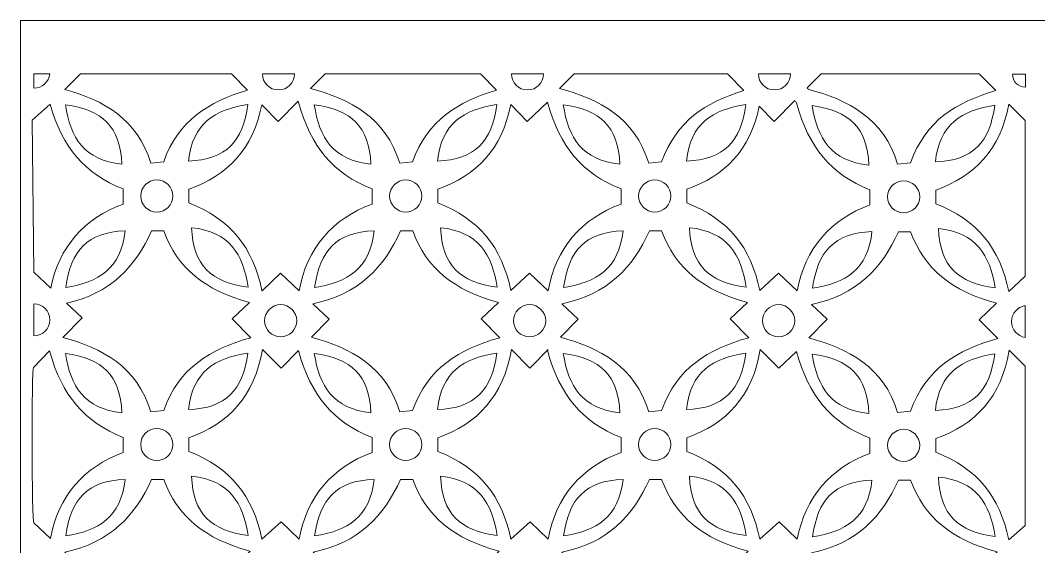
# Model space of a CAD drawing. Header units: centimetres. Extents: x -7.7 to 6.4, y -14.2 to 13.9.
# Drawn here: x -7.68 to -0.64, y 10.28 to 13.92 of the extents above; entities that cross this region are included whole.
import ezdxf

# ---------------------------------------------------------------- set-up
doc = ezdxf.new("R2010")
doc.units = ezdxf.units.CM
doc.header["$MEASUREMENT"] = 0
doc.layers.add('layer 1', color=7, linetype='Continuous')

msp = doc.modelspace()

# ---------------------------------------------------------------- linework, layer by layer
at = {"layer": 'layer 1', "color": 225, "lineweight": 9}
for points, knots in [([(-7.6778, -14.24696), (-7.6778, -5.44101), (-7.6778, 4.7382), (-7.6778, 13.91613), (-7.6778, 13.91613), (-7.6778, 13.91613), (6.39026, 13.91613), (6.39026, 13.91613), (6.39026, 13.91613), (6.39026, 5.27622), (6.39026, -5.18229), (6.39026, -14.24696), (6.39026, -14.24696), (6.39026, -14.24696), (-7.6778, -14.24696), (-7.6778, -14.24696)], [0, 0, 0, 0, 0.2, 0.2, 0.2, 0.2, 0.4, 0.4, 0.4, 0.4, 0.6, 0.6, 0.6, 0.6, 1, 1, 1, 1]), ([(-7.58512, 13.54773), (-7.58512, 13.54773), (-7.58512, 13.54773), (-7.58512, 13.54773), (-7.58512, 13.54773), (-7.58512, 13.54773), (-7.47465, 13.54773), (-7.47465, 13.54773), (-7.47465, 13.54773), (-7.48004, 13.49156), (-7.52759, 13.4474), (-7.58512, 13.4474), (-7.58512, 13.4474), (-7.58512, 13.4474), (-7.58512, 13.54773), (-7.58512, 13.54773)], [0, 0, 0, 0, 0.2, 0.2, 0.2, 0.2, 0.4, 0.4, 0.4, 0.4, 0.6, 0.6, 0.6, 0.6, 1, 1, 1, 1]), ([(-7.26348, 13.54773), (-7.26348, 13.54773), (-6.22012, 13.54773), (-6.22012, 13.54773), (-6.22012, 13.54773), (-6.22012, 13.54773), (-6.10901, 13.43448), (-6.10901, 13.43448), (-6.10901, 13.43448), (-6.37992, 13.35286), (-6.58358, 13.22741), (-6.68785, 12.93953), (-6.68785, 12.93953), (-6.68785, 12.93953), (-6.77705, 12.92929), (-6.77705, 12.92929), (-6.77705, 12.92929), (-6.86923, 13.23728), (-7.10621, 13.36569), (-7.37045, 13.43942), (-7.37045, 13.43942), (-7.37045, 13.43942), (-7.26348, 13.54773), (-7.26348, 13.54773)], [0, 0, 0, 0, 0.1428571, 0.1428571, 0.1428571, 0.1428571, 0.2857143, 0.2857143, 0.2857143, 0.2857143, 0.4285714, 0.4285714, 0.4285714, 0.4285714, 0.5714286, 0.5714286, 0.5714286, 0.5714286, 0.7142857, 0.7142857, 0.7142857, 0.7142857, 1, 1, 1, 1]), ([(-6.0058, 13.54773), (-6.0058, 13.54773), (-5.78386, 13.54773), (-5.78386, 13.54773), (-5.78386, 13.54773), (-5.78385, 13.54746), (-5.78385, 13.5472), (-5.78385, 13.54693), (-5.78385, 13.54693), (-5.78385, 13.4858), (-5.8337, 13.43595), (-5.89483, 13.43595), (-5.89483, 13.43595), (-5.95596, 13.43595), (-6.00581, 13.4858), (-6.00581, 13.54693), (-6.00581, 13.54693), (-6.00581, 13.5472), (-6.00581, 13.54746), (-6.0058, 13.54773)], [0, 0, 0, 0, 0.1666667, 0.1666667, 0.1666667, 0.1666667, 0.3333333, 0.3333333, 0.3333333, 0.3333333, 0.5, 0.5, 0.5, 0.5, 0.6666667, 0.6666667, 0.6666667, 0.6666667, 1, 1, 1, 1]), ([(-5.57235, 13.54773), (-5.57235, 13.54773), (-4.49976, 13.54773), (-4.49976, 13.54773), (-4.49976, 13.54773), (-4.49976, 13.54773), (-4.38875, 13.43459), (-4.38875, 13.43459), (-4.38875, 13.43459), (-4.65984, 13.35298), (-4.86363, 13.22753), (-4.96795, 12.93953), (-4.96795, 12.93953), (-4.96795, 12.93953), (-5.05715, 12.92929), (-5.05715, 12.92929), (-5.05715, 12.92929), (-5.15196, 13.24606), (-5.39994, 13.37287), (-5.67322, 13.4456), (-5.67322, 13.4456), (-5.67322, 13.4456), (-5.57235, 13.54773), (-5.57235, 13.54773)], [0, 0, 0, 0, 0.1428571, 0.1428571, 0.1428571, 0.1428571, 0.2857143, 0.2857143, 0.2857143, 0.2857143, 0.4285714, 0.4285714, 0.4285714, 0.4285714, 0.5714286, 0.5714286, 0.5714286, 0.5714286, 0.7142857, 0.7142857, 0.7142857, 0.7142857, 1, 1, 1, 1]), ([(-4.28544, 13.54773), (-4.28544, 13.54773), (-4.06349, 13.54773), (-4.06349, 13.54773), (-4.06349, 13.54773), (-4.06349, 13.54746), (-4.06349, 13.5472), (-4.06349, 13.54693), (-4.06349, 13.54693), (-4.06349, 13.4858), (-4.11334, 13.43595), (-4.17446, 13.43595), (-4.17446, 13.43595), (-4.2356, 13.43595), (-4.28545, 13.4858), (-4.28545, 13.54693), (-4.28545, 13.54693), (-4.28545, 13.5472), (-4.28544, 13.54746), (-4.28544, 13.54773)], [0, 0, 0, 0, 0.1666667, 0.1666667, 0.1666667, 0.1666667, 0.3333333, 0.3333333, 0.3333333, 0.3333333, 0.5, 0.5, 0.5, 0.5, 0.6666667, 0.6666667, 0.6666667, 0.6666667, 1, 1, 1, 1]), ([(-3.85199, 13.54773), (-3.85199, 13.54773), (-2.79374, 13.54773), (-2.79374, 13.54773), (-2.79374, 13.54773), (-2.79374, 13.54773), (-2.67954, 13.43133), (-2.67954, 13.43133), (-2.67954, 13.43133), (-2.94529, 13.34964), (-3.1451, 13.22374), (-3.24804, 12.93953), (-3.24804, 12.93953), (-3.24804, 12.93953), (-3.33724, 12.92929), (-3.33724, 12.92929), (-3.33724, 12.92929), (-3.43201, 13.24592), (-3.67982, 13.37276), (-3.95296, 13.4455), (-3.95296, 13.4455), (-3.95296, 13.4455), (-3.85199, 13.54773), (-3.85199, 13.54773)], [0, 0, 0, 0, 0.1428571, 0.1428571, 0.1428571, 0.1428571, 0.2857143, 0.2857143, 0.2857143, 0.2857143, 0.4285714, 0.4285714, 0.4285714, 0.4285714, 0.5714286, 0.5714286, 0.5714286, 0.5714286, 0.7142857, 0.7142857, 0.7142857, 0.7142857, 1, 1, 1, 1]), ([(-2.57942, 13.54773), (-2.57942, 13.54773), (-2.35748, 13.54773), (-2.35748, 13.54773), (-2.35748, 13.54773), (-2.35747, 13.54746), (-2.35747, 13.5472), (-2.35747, 13.54693), (-2.35747, 13.54693), (-2.35747, 13.4858), (-2.40732, 13.43595), (-2.46845, 13.43595), (-2.46845, 13.43595), (-2.52958, 13.43595), (-2.57943, 13.4858), (-2.57943, 13.54693), (-2.57943, 13.54693), (-2.57943, 13.5472), (-2.57943, 13.54746), (-2.57942, 13.54773)], [0, 0, 0, 0, 0.1666667, 0.1666667, 0.1666667, 0.1666667, 0.3333333, 0.3333333, 0.3333333, 0.3333333, 0.5, 0.5, 0.5, 0.5, 0.6666667, 0.6666667, 0.6666667, 0.6666667, 1, 1, 1, 1]), ([(-2.14597, 13.54773), (-2.14597, 13.54773), (-1.05414, 13.54773), (-1.05414, 13.54773), (-1.05414, 13.54773), (-1.05414, 13.54773), (-0.94015, 13.43154), (-0.94015, 13.43154), (-0.94015, 13.43154), (-1.21561, 13.35), (-1.42269, 13.22498), (-1.52814, 12.93387), (-1.52814, 12.93387), (-1.52814, 12.93387), (-1.61734, 12.92363), (-1.61734, 12.92363), (-1.61734, 12.92363), (-1.71234, 13.24104), (-1.96113, 13.36773), (-2.23507, 13.44038), (-2.23507, 13.44038), (-2.23732, 13.44385), (-2.23984, 13.44704), (-2.24259, 13.44991), (-2.24259, 13.44991), (-2.24259, 13.44991), (-2.14597, 13.54773), (-2.14597, 13.54773)], [0, 0, 0, 0, 0.125, 0.125, 0.125, 0.125, 0.25, 0.25, 0.25, 0.25, 0.375, 0.375, 0.375, 0.375, 0.5, 0.5, 0.5, 0.5, 0.625, 0.625, 0.625, 0.625, 0.75, 0.75, 0.75, 0.75, 1, 1, 1, 1]), ([(-0.73485, 13.54462), (-0.73485, 13.54462), (-0.82455, 13.54462), (-0.82455, 13.54462), (-0.82455, 13.54462), (-0.82455, 13.49522), (-0.78425, 13.45493), (-0.73485, 13.45493), (-0.73485, 13.45493), (-0.73485, 13.45493), (-0.73485, 13.54462), (-0.73485, 13.54462)], [0, 0, 0, 0, 0.25, 0.25, 0.25, 0.25, 0.5, 0.5, 0.5, 0.5, 1, 1, 1, 1]), ([(-7.59599, 13.22809), (-7.59599, 13.22809), (-7.47195, 13.33666), (-7.47195, 13.33666), (-7.47195, 13.33666), (-7.38858, 13.03959), (-7.22982, 12.85582), (-6.96836, 12.75245), (-6.96836, 12.75245), (-6.96836, 12.75245), (-6.96827, 12.64807), (-6.96827, 12.64807), (-6.96827, 12.64807), (-7.2336, 12.55134), (-7.41263, 12.35213), (-7.4683, 12.06752), (-7.4683, 12.06752), (-7.4683, 12.06752), (-7.58432, 12.17723), (-7.58432, 12.17723), (-7.58432, 12.17723), (-7.58432, 12.17723), (-7.59599, 13.22809), (-7.59599, 13.22809)], [0, 0, 0, 0, 0.1428571, 0.1428571, 0.1428571, 0.1428571, 0.2857143, 0.2857143, 0.2857143, 0.2857143, 0.4285714, 0.4285714, 0.4285714, 0.4285714, 0.5714286, 0.5714286, 0.5714286, 0.5714286, 0.7142857, 0.7142857, 0.7142857, 0.7142857, 1, 1, 1, 1]), ([(-7.36706, 13.33311), (-7.33176, 13.10544), (-7.2377, 12.95101), (-6.97613, 12.92277), (-6.97613, 12.92277), (-6.98628, 13.18332), (-7.11226, 13.29909), (-7.36706, 13.33311)], [0, 0, 0, 0, 0.3333333, 0.3333333, 0.3333333, 0.3333333, 1, 1, 1, 1]), ([(-6.10639, 13.33543), (-6.33406, 13.30014), (-6.48849, 13.20609), (-6.51674, 12.94451), (-6.51674, 12.94451), (-6.25618, 12.95465), (-6.14041, 13.08065), (-6.10639, 13.33543)], [0, 0, 0, 0, 0.3333333, 0.3333333, 0.3333333, 0.3333333, 1, 1, 1, 1]), ([(-6.00855, 12.04988), (-6.00855, 12.04988), (-5.88043, 12.17103), (-5.88043, 12.17103), (-5.88043, 12.17103), (-5.88043, 12.17103), (-5.75183, 12.04894), (-5.75183, 12.04894), (-5.75183, 12.04894), (-5.70042, 12.34346), (-5.51943, 12.54926), (-5.24837, 12.64807), (-5.24837, 12.64807), (-5.24837, 12.64807), (-5.24846, 12.75245), (-5.24846, 12.75245), (-5.24846, 12.75245), (-5.51448, 12.85762), (-5.6742, 13.04603), (-5.75636, 13.35233), (-5.75636, 13.35233), (-5.75636, 13.35233), (-5.75621, 13.3525), (-5.75621, 13.3525), (-5.75621, 13.3525), (-5.75621, 13.3525), (-5.75885, 13.35891), (-5.75885, 13.35891), (-5.75885, 13.35891), (-5.75885, 13.35891), (-5.89732, 13.21871), (-5.89732, 13.21871), (-5.89732, 13.21871), (-5.89732, 13.21871), (-6.01064, 13.33421), (-6.01064, 13.33421), (-6.01064, 13.33421), (-6.07014, 13.02757), (-6.24745, 12.84282), (-6.51423, 12.75062), (-6.51423, 12.75062), (-6.51423, 12.75062), (-6.51423, 12.65585), (-6.51423, 12.65585), (-6.51423, 12.65585), (-6.22723, 12.54404), (-6.07172, 12.35126), (-6.00929, 12.05103), (-6.00929, 12.05103), (-6.00929, 12.05103), (-6.00855, 12.04988), (-6.00855, 12.04988)], [0, 0, 0, 0, 0.0714286, 0.0714286, 0.0714286, 0.0714286, 0.1428571, 0.1428571, 0.1428571, 0.1428571, 0.2142857, 0.2142857, 0.2142857, 0.2142857, 0.2857143, 0.2857143, 0.2857143, 0.2857143, 0.3571429, 0.3571429, 0.3571429, 0.3571429, 0.4285714, 0.4285714, 0.4285714, 0.4285714, 0.5, 0.5, 0.5, 0.5, 0.5714286, 0.5714286, 0.5714286, 0.5714286, 0.6428571, 0.6428571, 0.6428571, 0.6428571, 0.7142857, 0.7142857, 0.7142857, 0.7142857, 0.7857143, 0.7857143, 0.7857143, 0.7857143, 0.8571429, 0.8571429, 0.8571429, 0.8571429, 1, 1, 1, 1]), ([(-5.64715, 13.33311), (-5.61186, 13.10544), (-5.5178, 12.95101), (-5.25622, 12.92277), (-5.25622, 12.92277), (-5.26637, 13.18332), (-5.39236, 13.29909), (-5.64715, 13.33311)], [0, 0, 0, 0, 0.3333333, 0.3333333, 0.3333333, 0.3333333, 1, 1, 1, 1]), ([(-4.38649, 13.33543), (-4.61416, 13.30014), (-4.76859, 13.20609), (-4.79683, 12.94451), (-4.79683, 12.94451), (-4.53628, 12.95465), (-4.42051, 13.08065), (-4.38649, 13.33543)], [0, 0, 0, 0, 0.3333333, 0.3333333, 0.3333333, 0.3333333, 1, 1, 1, 1]), ([(-4.17696, 13.21871), (-4.17696, 13.21871), (-4.29066, 13.3346), (-4.29066, 13.3346), (-4.29066, 13.3346), (-4.35009, 13.02772), (-4.52744, 12.84286), (-4.79433, 12.75062), (-4.79433, 12.75062), (-4.79433, 12.75062), (-4.79433, 12.65585), (-4.79433, 12.65585), (-4.79433, 12.65585), (-4.50733, 12.54404), (-4.35182, 12.35126), (-4.28939, 12.05103), (-4.28939, 12.05103), (-4.28939, 12.05103), (-4.16053, 12.17103), (-4.16053, 12.17103), (-4.16053, 12.17103), (-4.16053, 12.17103), (-4.03192, 12.04894), (-4.03192, 12.04894), (-4.03192, 12.04894), (-3.98052, 12.34346), (-3.79953, 12.54926), (-3.52846, 12.64807), (-3.52846, 12.64807), (-3.52846, 12.64807), (-3.52855, 12.75245), (-3.52855, 12.75245), (-3.52855, 12.75245), (-3.79457, 12.85762), (-3.9543, 13.04603), (-4.03645, 13.35233), (-4.03645, 13.35233), (-4.03645, 13.35233), (-4.17696, 13.21871), (-4.17696, 13.21871)], [0, 0, 0, 0, 0.0909091, 0.0909091, 0.0909091, 0.0909091, 0.1818182, 0.1818182, 0.1818182, 0.1818182, 0.2727273, 0.2727273, 0.2727273, 0.2727273, 0.3636364, 0.3636364, 0.3636364, 0.3636364, 0.4545455, 0.4545455, 0.4545455, 0.4545455, 0.5454545, 0.5454545, 0.5454545, 0.5454545, 0.6363636, 0.6363636, 0.6363636, 0.6363636, 0.7272727, 0.7272727, 0.7272727, 0.7272727, 0.8181818, 0.8181818, 0.8181818, 0.8181818, 1, 1, 1, 1]), ([(-3.92725, 13.33311), (-3.89195, 13.10544), (-3.79789, 12.95101), (-3.53632, 12.92277), (-3.53632, 12.92277), (-3.54647, 13.18332), (-3.67245, 13.29909), (-3.92725, 13.33311)], [0, 0, 0, 0, 0.3333333, 0.3333333, 0.3333333, 0.3333333, 1, 1, 1, 1]), ([(-2.66659, 13.33543), (-2.89425, 13.30014), (-3.04868, 13.20609), (-3.07693, 12.94451), (-3.07693, 12.94451), (-2.81637, 12.95465), (-2.70061, 13.08065), (-2.66659, 13.33543)], [0, 0, 0, 0, 0.3333333, 0.3333333, 0.3333333, 0.3333333, 1, 1, 1, 1]), ([(-2.31644, 13.3468), (-2.31644, 13.3468), (-2.31655, 13.34667), (-2.31655, 13.34667), (-2.31655, 13.34667), (-2.2344, 13.04037), (-2.07467, 12.85196), (-1.80865, 12.74679), (-1.80865, 12.74679), (-1.80865, 12.74679), (-1.80856, 12.64241), (-1.80856, 12.64241), (-1.80856, 12.64241), (-2.07813, 12.54414), (-2.25864, 12.34007), (-2.31118, 12.04814), (-2.31118, 12.04814), (-2.31118, 12.04814), (-2.44062, 12.17103), (-2.44062, 12.17103), (-2.44062, 12.17103), (-2.44062, 12.17103), (-2.56949, 12.05103), (-2.56949, 12.05103), (-2.56949, 12.05103), (-2.63192, 12.35126), (-2.78743, 12.54404), (-3.07442, 12.65585), (-3.07442, 12.65585), (-3.07442, 12.65585), (-3.07442, 12.75062), (-3.07442, 12.75062), (-3.07442, 12.75062), (-2.81096, 12.84167), (-2.63476, 13.02301), (-2.57312, 13.32286), (-2.57312, 13.32286), (-2.57312, 13.32286), (-2.47094, 13.21871), (-2.47094, 13.21871), (-2.47094, 13.21871), (-2.47094, 13.21871), (-2.32729, 13.36415), (-2.32729, 13.36415), (-2.32729, 13.36415), (-2.32443, 13.35767), (-2.32076, 13.35182), (-2.31644, 13.3468)], [0, 0, 0, 0, 0.0769231, 0.0769231, 0.0769231, 0.0769231, 0.1538462, 0.1538462, 0.1538462, 0.1538462, 0.2307692, 0.2307692, 0.2307692, 0.2307692, 0.3076923, 0.3076923, 0.3076923, 0.3076923, 0.3846154, 0.3846154, 0.3846154, 0.3846154, 0.4615385, 0.4615385, 0.4615385, 0.4615385, 0.5384615, 0.5384615, 0.5384615, 0.5384615, 0.6153846, 0.6153846, 0.6153846, 0.6153846, 0.6923077, 0.6923077, 0.6923077, 0.6923077, 0.7692308, 0.7692308, 0.7692308, 0.7692308, 0.8461538, 0.8461538, 0.8461538, 0.8461538, 1, 1, 1, 1]), ([(-2.20734, 13.32745), (-2.17205, 13.09978), (-2.07799, 12.94535), (-1.81641, 12.91711), (-1.81641, 12.91711), (-1.82656, 13.17766), (-1.95255, 13.29343), (-2.20734, 13.32745)], [0, 0, 0, 0, 0.3333333, 0.3333333, 0.3333333, 0.3333333, 1, 1, 1, 1]), ([(-0.94668, 13.32977), (-1.17435, 13.29448), (-1.32878, 13.20043), (-1.35703, 12.93885), (-1.35703, 12.93885), (-1.09647, 12.94899), (-0.9807, 13.07499), (-0.94668, 13.32977)], [0, 0, 0, 0, 0.3333333, 0.3333333, 0.3333333, 0.3333333, 1, 1, 1, 1]), ([(-0.73711, 13.22459), (-0.73711, 13.22459), (-0.84904, 13.33867), (-0.84904, 13.33867), (-0.84904, 13.33867), (-0.90658, 13.02598), (-1.08482, 12.83816), (-1.35452, 12.74496), (-1.35452, 12.74496), (-1.35452, 12.74496), (-1.35452, 12.65019), (-1.35452, 12.65019), (-1.35452, 12.65019), (-1.06752, 12.53838), (-0.91201, 12.3456), (-0.84958, 12.04537), (-0.84958, 12.04537), (-0.84958, 12.04537), (-0.73711, 12.14987), (-0.73711, 12.14987), (-0.73711, 12.14987), (-0.73711, 12.14987), (-0.73711, 13.22459), (-0.73711, 13.22459)], [0, 0, 0, 0, 0.1428571, 0.1428571, 0.1428571, 0.1428571, 0.2857143, 0.2857143, 0.2857143, 0.2857143, 0.4285714, 0.4285714, 0.4285714, 0.4285714, 0.5714286, 0.5714286, 0.5714286, 0.5714286, 0.7142857, 0.7142857, 0.7142857, 0.7142857, 1, 1, 1, 1]), ([(-6.62459, 12.70379), (-6.62459, 12.76492), (-6.67444, 12.81477), (-6.73557, 12.81477), (-6.73557, 12.81477), (-6.7967, 12.81477), (-6.84655, 12.76492), (-6.84655, 12.70379), (-6.84655, 12.70379), (-6.84655, 12.64266), (-6.7967, 12.59281), (-6.73557, 12.59281), (-6.73557, 12.59281), (-6.67444, 12.59281), (-6.62459, 12.64266), (-6.62459, 12.70379)], [0, 0, 0, 0, 0.2, 0.2, 0.2, 0.2, 0.4, 0.4, 0.4, 0.4, 0.6, 0.6, 0.6, 0.6, 1, 1, 1, 1]), ([(-4.90469, 12.70379), (-4.90469, 12.76492), (-4.95454, 12.81477), (-5.01567, 12.81477), (-5.01567, 12.81477), (-5.0768, 12.81477), (-5.12665, 12.76492), (-5.12665, 12.70379), (-5.12665, 12.70379), (-5.12665, 12.64266), (-5.0768, 12.59281), (-5.01567, 12.59281), (-5.01567, 12.59281), (-4.95454, 12.59281), (-4.90469, 12.64266), (-4.90469, 12.70379)], [0, 0, 0, 0, 0.2, 0.2, 0.2, 0.2, 0.4, 0.4, 0.4, 0.4, 0.6, 0.6, 0.6, 0.6, 1, 1, 1, 1]), ([(-3.18478, 12.70379), (-3.18478, 12.76492), (-3.23463, 12.81477), (-3.29577, 12.81477), (-3.29577, 12.81477), (-3.35689, 12.81477), (-3.40674, 12.76492), (-3.40674, 12.70379), (-3.40674, 12.70379), (-3.40674, 12.64266), (-3.35689, 12.59281), (-3.29577, 12.59281), (-3.29577, 12.59281), (-3.23463, 12.59281), (-3.18478, 12.64266), (-3.18478, 12.70379)], [0, 0, 0, 0, 0.2, 0.2, 0.2, 0.2, 0.4, 0.4, 0.4, 0.4, 0.6, 0.6, 0.6, 0.6, 1, 1, 1, 1]), ([(-1.46488, 12.69813), (-1.46488, 12.75926), (-1.51473, 12.80911), (-1.57586, 12.80911), (-1.57586, 12.80911), (-1.63699, 12.80911), (-1.68684, 12.75926), (-1.68684, 12.69813), (-1.68684, 12.69813), (-1.68684, 12.637), (-1.63699, 12.58715), (-1.57586, 12.58715), (-1.57586, 12.58715), (-1.51473, 12.58715), (-1.46488, 12.637), (-1.46488, 12.69813)], [0, 0, 0, 0, 0.2, 0.2, 0.2, 0.2, 0.4, 0.4, 0.4, 0.4, 0.6, 0.6, 0.6, 0.6, 1, 1, 1, 1]), ([(-7.35879, 11.96396), (-7.35879, 11.96396), (-7.25078, 11.86182), (-7.25078, 11.86182), (-7.25078, 11.86182), (-7.25078, 11.86182), (-7.38347, 11.72747), (-7.38347, 11.72747), (-7.38347, 11.72747), (-7.11401, 11.65432), (-6.87074, 11.52679), (-6.77705, 11.21375), (-6.77705, 11.21375), (-6.77705, 11.21375), (-6.68785, 11.22399), (-6.68785, 11.22399), (-6.68785, 11.22399), (-6.58061, 11.52005), (-6.36825, 11.64432), (-6.08575, 11.72579), (-6.08575, 11.72579), (-6.08575, 11.72579), (-6.21397, 11.85562), (-6.21397, 11.85562), (-6.21397, 11.85562), (-6.21397, 11.85562), (-6.09404, 11.96903), (-6.09404, 11.96903), (-6.09404, 11.96903), (-6.40213, 12.05174), (-6.59406, 12.20681), (-6.68748, 12.46299), (-6.68748, 12.46299), (-6.68748, 12.46299), (-6.77188, 12.46266), (-6.77188, 12.46266), (-6.77188, 12.46266), (-6.8806, 12.21668), (-7.05772, 12.02931), (-7.35879, 11.96396)], [0, 0, 0, 0, 0.0909091, 0.0909091, 0.0909091, 0.0909091, 0.1818182, 0.1818182, 0.1818182, 0.1818182, 0.2727273, 0.2727273, 0.2727273, 0.2727273, 0.3636364, 0.3636364, 0.3636364, 0.3636364, 0.4545455, 0.4545455, 0.4545455, 0.4545455, 0.5454545, 0.5454545, 0.5454545, 0.5454545, 0.6363636, 0.6363636, 0.6363636, 0.6363636, 0.7272727, 0.7272727, 0.7272727, 0.7272727, 0.8181818, 0.8181818, 0.8181818, 0.8181818, 1, 1, 1, 1]), ([(-7.36473, 12.07245), (-7.13706, 12.10774), (-6.98263, 12.2018), (-6.95438, 12.46338), (-6.95438, 12.46338), (-7.21494, 12.45323), (-7.33071, 12.32724), (-7.36473, 12.07245)], [0, 0, 0, 0, 0.3333333, 0.3333333, 0.3333333, 0.3333333, 1, 1, 1, 1]), ([(-6.10407, 12.07477), (-6.13936, 12.30244), (-6.23342, 12.45687), (-6.495, 12.48512), (-6.495, 12.48512), (-6.48485, 12.22456), (-6.35886, 12.10879), (-6.10407, 12.07477)], [0, 0, 0, 0, 0.3333333, 0.3333333, 0.3333333, 0.3333333, 1, 1, 1, 1]), ([(-5.66728, 11.72847), (-5.39635, 11.65548), (-5.15127, 11.52822), (-5.05715, 11.21375), (-5.05715, 11.21375), (-5.05715, 11.21375), (-4.96795, 11.22399), (-4.96795, 11.22399), (-4.96795, 11.22399), (-4.86071, 11.52005), (-4.64835, 11.64432), (-4.36584, 11.72579), (-4.36584, 11.72579), (-4.36584, 11.72579), (-4.49407, 11.85562), (-4.49407, 11.85562), (-4.49407, 11.85562), (-4.49407, 11.85562), (-4.37415, 11.96902), (-4.37415, 11.96902), (-4.37415, 11.96902), (-4.68223, 12.05172), (-4.87416, 12.20681), (-4.96758, 12.46299), (-4.96758, 12.46299), (-4.96758, 12.46299), (-5.05197, 12.46266), (-5.05197, 12.46266), (-5.05197, 12.46266), (-5.16299, 12.21149), (-5.34534, 12.02142), (-5.65813, 11.95999), (-5.65813, 11.95999), (-5.65813, 11.95999), (-5.54527, 11.85283), (-5.54527, 11.85283), (-5.54527, 11.85283), (-5.54527, 11.85283), (-5.66728, 11.72847), (-5.66728, 11.72847)], [0, 0, 0, 0, 0.0909091, 0.0909091, 0.0909091, 0.0909091, 0.1818182, 0.1818182, 0.1818182, 0.1818182, 0.2727273, 0.2727273, 0.2727273, 0.2727273, 0.3636364, 0.3636364, 0.3636364, 0.3636364, 0.4545455, 0.4545455, 0.4545455, 0.4545455, 0.5454545, 0.5454545, 0.5454545, 0.5454545, 0.6363636, 0.6363636, 0.6363636, 0.6363636, 0.7272727, 0.7272727, 0.7272727, 0.7272727, 0.8181818, 0.8181818, 0.8181818, 0.8181818, 1, 1, 1, 1]), ([(-5.64482, 12.07245), (-5.41716, 12.10774), (-5.26273, 12.2018), (-5.23448, 12.46338), (-5.23448, 12.46338), (-5.49504, 12.45323), (-5.6108, 12.32724), (-5.64482, 12.07245)], [0, 0, 0, 0, 0.3333333, 0.3333333, 0.3333333, 0.3333333, 1, 1, 1, 1]), ([(-4.38416, 12.07477), (-4.41946, 12.30244), (-4.51351, 12.45687), (-4.77509, 12.48512), (-4.77509, 12.48512), (-4.76494, 12.22456), (-4.63896, 12.10879), (-4.38416, 12.07477)], [0, 0, 0, 0, 0.3333333, 0.3333333, 0.3333333, 0.3333333, 1, 1, 1, 1]), ([(-3.94738, 11.72847), (-3.67645, 11.65548), (-3.43136, 11.52822), (-3.33724, 11.21375), (-3.33724, 11.21375), (-3.33724, 11.21375), (-3.24804, 11.22399), (-3.24804, 11.22399), (-3.24804, 11.22399), (-3.1408, 11.52005), (-2.92844, 11.64432), (-2.64594, 11.72579), (-2.64594, 11.72579), (-2.64594, 11.72579), (-2.77416, 11.85562), (-2.77416, 11.85562), (-2.77416, 11.85562), (-2.77416, 11.85562), (-2.65424, 11.96902), (-2.65424, 11.96902), (-2.65424, 11.96902), (-2.96232, 12.05172), (-3.15426, 12.20681), (-3.24767, 12.46299), (-3.24767, 12.46299), (-3.24767, 12.46299), (-3.33207, 12.46266), (-3.33207, 12.46266), (-3.33207, 12.46266), (-3.44308, 12.21149), (-3.62543, 12.02142), (-3.93823, 11.95999), (-3.93823, 11.95999), (-3.93823, 11.95999), (-3.82537, 11.85283), (-3.82537, 11.85283), (-3.82537, 11.85283), (-3.82537, 11.85283), (-3.94738, 11.72847), (-3.94738, 11.72847)], [0, 0, 0, 0, 0.0909091, 0.0909091, 0.0909091, 0.0909091, 0.1818182, 0.1818182, 0.1818182, 0.1818182, 0.2727273, 0.2727273, 0.2727273, 0.2727273, 0.3636364, 0.3636364, 0.3636364, 0.3636364, 0.4545455, 0.4545455, 0.4545455, 0.4545455, 0.5454545, 0.5454545, 0.5454545, 0.5454545, 0.6363636, 0.6363636, 0.6363636, 0.6363636, 0.7272727, 0.7272727, 0.7272727, 0.7272727, 0.8181818, 0.8181818, 0.8181818, 0.8181818, 1, 1, 1, 1]), ([(-3.92492, 12.07245), (-3.69725, 12.10774), (-3.54282, 12.2018), (-3.51458, 12.46338), (-3.51458, 12.46338), (-3.77513, 12.45323), (-3.8909, 12.32724), (-3.92492, 12.07245)], [0, 0, 0, 0, 0.3333333, 0.3333333, 0.3333333, 0.3333333, 1, 1, 1, 1]), ([(-2.66426, 12.07477), (-2.69955, 12.30244), (-2.79361, 12.45687), (-3.05519, 12.48512), (-3.05519, 12.48512), (-3.04504, 12.22456), (-2.91905, 12.10879), (-2.66426, 12.07477)], [0, 0, 0, 0, 0.3333333, 0.3333333, 0.3333333, 0.3333333, 1, 1, 1, 1]), ([(-2.23187, 11.72399), (-1.9592, 11.65118), (-1.71197, 11.52426), (-1.61734, 11.20809), (-1.61734, 11.20809), (-1.61734, 11.20809), (-1.52814, 11.21833), (-1.52814, 11.21833), (-1.52814, 11.21833), (-1.4209, 11.51439), (-1.20854, 11.63866), (-0.92603, 11.72013), (-0.92603, 11.72013), (-0.92603, 11.72013), (-1.05426, 11.84996), (-1.05426, 11.84996), (-1.05426, 11.84996), (-1.05426, 11.84996), (-0.93434, 11.96336), (-0.93434, 11.96336), (-0.93434, 11.96336), (-1.24242, 12.04606), (-1.43435, 12.20115), (-1.52777, 12.45732), (-1.52777, 12.45732), (-1.52777, 12.45732), (-1.61216, 12.457), (-1.61216, 12.457), (-1.61216, 12.457), (-1.72259, 12.20715), (-1.90362, 12.01777), (-2.2134, 11.95531), (-2.2134, 11.95531), (-2.2134, 11.95531), (-2.10546, 11.85283), (-2.10546, 11.85283), (-2.10546, 11.85283), (-2.10546, 11.85283), (-2.23187, 11.72399), (-2.23187, 11.72399)], [0, 0, 0, 0, 0.0909091, 0.0909091, 0.0909091, 0.0909091, 0.1818182, 0.1818182, 0.1818182, 0.1818182, 0.2727273, 0.2727273, 0.2727273, 0.2727273, 0.3636364, 0.3636364, 0.3636364, 0.3636364, 0.4545455, 0.4545455, 0.4545455, 0.4545455, 0.5454545, 0.5454545, 0.5454545, 0.5454545, 0.6363636, 0.6363636, 0.6363636, 0.6363636, 0.7272727, 0.7272727, 0.7272727, 0.7272727, 0.8181818, 0.8181818, 0.8181818, 0.8181818, 1, 1, 1, 1]), ([(-2.20502, 12.06679), (-1.97735, 12.10208), (-1.82292, 12.19614), (-1.79467, 12.45772), (-1.79467, 12.45772), (-2.05523, 12.44757), (-2.17099, 12.32158), (-2.20502, 12.06679)], [0, 0, 0, 0, 0.3333333, 0.3333333, 0.3333333, 0.3333333, 1, 1, 1, 1]), ([(-0.94435, 12.06911), (-0.97965, 12.29678), (-1.07371, 12.45121), (-1.33529, 12.47946), (-1.33529, 12.47946), (-1.32513, 12.2189), (-1.19915, 12.10313), (-0.94435, 12.06911)], [0, 0, 0, 0, 0.3333333, 0.3333333, 0.3333333, 0.3333333, 1, 1, 1, 1]), ([(-7.58512, 11.95998), (-7.524, 11.95998), (-7.47414, 11.91013), (-7.47414, 11.849), (-7.47414, 11.849), (-7.47414, 11.78787), (-7.524, 11.73802), (-7.58512, 11.73802), (-7.58512, 11.73802), (-7.58512, 11.73802), (-7.58512, 11.95998), (-7.58512, 11.95998)], [0, 0, 0, 0, 0.25, 0.25, 0.25, 0.25, 0.5, 0.5, 0.5, 0.5, 1, 1, 1, 1]), ([(-5.76864, 11.8428), (-5.76864, 11.90393), (-5.81849, 11.95378), (-5.87963, 11.95378), (-5.87963, 11.95378), (-5.94075, 11.95378), (-5.9906, 11.90393), (-5.9906, 11.8428), (-5.9906, 11.8428), (-5.9906, 11.78167), (-5.94075, 11.73182), (-5.87963, 11.73182), (-5.87963, 11.73182), (-5.81849, 11.73182), (-5.76864, 11.78167), (-5.76864, 11.8428)], [0, 0, 0, 0, 0.2, 0.2, 0.2, 0.2, 0.4, 0.4, 0.4, 0.4, 0.6, 0.6, 0.6, 0.6, 1, 1, 1, 1]), ([(-4.04874, 11.8428), (-4.04874, 11.90393), (-4.09859, 11.95378), (-4.15972, 11.95378), (-4.15972, 11.95378), (-4.22085, 11.95378), (-4.2707, 11.90393), (-4.2707, 11.8428), (-4.2707, 11.8428), (-4.2707, 11.78167), (-4.22085, 11.73182), (-4.15972, 11.73182), (-4.15972, 11.73182), (-4.09859, 11.73182), (-4.04874, 11.78167), (-4.04874, 11.8428)], [0, 0, 0, 0, 0.2, 0.2, 0.2, 0.2, 0.4, 0.4, 0.4, 0.4, 0.6, 0.6, 0.6, 0.6, 1, 1, 1, 1]), ([(-2.32883, 11.8428), (-2.32883, 11.90393), (-2.37869, 11.95378), (-2.43982, 11.95378), (-2.43982, 11.95378), (-2.50094, 11.95378), (-2.5508, 11.90393), (-2.5508, 11.8428), (-2.5508, 11.8428), (-2.5508, 11.78167), (-2.50094, 11.73182), (-2.43982, 11.73182), (-2.43982, 11.73182), (-2.37869, 11.73182), (-2.32883, 11.78167), (-2.32883, 11.8428)], [0, 0, 0, 0, 0.2, 0.2, 0.2, 0.2, 0.4, 0.4, 0.4, 0.4, 0.6, 0.6, 0.6, 0.6, 1, 1, 1, 1]), ([(-0.73711, 11.94678), (-0.73711, 11.94678), (-0.73711, 11.72749), (-0.73711, 11.72749), (-0.73711, 11.72749), (-0.79012, 11.73579), (-0.83089, 11.78186), (-0.83089, 11.83714), (-0.83089, 11.83714), (-0.83089, 11.89243), (-0.79012, 11.93847), (-0.73711, 11.94678)], [0, 0, 0, 0, 0.25, 0.25, 0.25, 0.25, 0.5, 0.5, 0.5, 0.5, 1, 1, 1, 1]), ([(-7.58762, 11.52077), (-7.58762, 11.52077), (-7.47556, 11.63423), (-7.47556, 11.63423), (-7.47556, 11.63423), (-7.3932, 11.32945), (-7.23363, 11.14179), (-6.96836, 11.03691), (-6.96836, 11.03691), (-6.96836, 11.03691), (-6.96827, 10.93253), (-6.96827, 10.93253), (-6.96827, 10.93253), (-7.23724, 10.83448), (-7.41751, 10.6311), (-7.47051, 10.34023), (-7.47051, 10.34023), (-7.47051, 10.34023), (-7.58432, 10.44785), (-7.58432, 10.44785), (-7.58432, 10.44785), (-7.6002, 10.43277), (-7.59952, 11.5329), (-7.58762, 11.52077)], [0, 0, 0, 0, 0.1428571, 0.1428571, 0.1428571, 0.1428571, 0.2857143, 0.2857143, 0.2857143, 0.2857143, 0.4285714, 0.4285714, 0.4285714, 0.4285714, 0.5714286, 0.5714286, 0.5714286, 0.5714286, 0.7142857, 0.7142857, 0.7142857, 0.7142857, 1, 1, 1, 1]), ([(-7.36706, 11.61757), (-7.33176, 11.3899), (-7.2377, 11.23547), (-6.97613, 11.20723), (-6.97613, 11.20723), (-6.98628, 11.46778), (-7.11226, 11.58355), (-7.36706, 11.61757)], [0, 0, 0, 0, 0.3333333, 0.3333333, 0.3333333, 0.3333333, 1, 1, 1, 1]), ([(-6.10639, 11.6199), (-6.33406, 11.5846), (-6.48849, 11.49055), (-6.51674, 11.22897), (-6.51674, 11.22897), (-6.25618, 11.23912), (-6.14041, 11.36511), (-6.10639, 11.6199)], [0, 0, 0, 0, 0.3333333, 0.3333333, 0.3333333, 0.3333333, 1, 1, 1, 1]), ([(-5.7515, 10.33533), (-5.69964, 10.62882), (-5.51884, 10.83393), (-5.24837, 10.93253), (-5.24837, 10.93253), (-5.24837, 10.93253), (-5.24846, 11.03691), (-5.24846, 11.03691), (-5.24846, 11.03691), (-5.51448, 11.14209), (-5.6742, 11.3305), (-5.75636, 11.6368), (-5.75636, 11.6368), (-5.75636, 11.6368), (-5.87713, 11.51457), (-5.87713, 11.51457), (-5.87713, 11.51457), (-5.87713, 11.51457), (-6.00589, 11.64494), (-6.00589, 11.64494), (-6.00589, 11.64494), (-6.06021, 11.32254), (-6.23993, 11.12988), (-6.51423, 11.03508), (-6.51423, 11.03508), (-6.51423, 11.03508), (-6.51423, 10.94032), (-6.51423, 10.94032), (-6.51423, 10.94032), (-6.22723, 10.8285), (-6.07172, 10.63572), (-6.00929, 10.33549), (-6.00929, 10.33549), (-6.00929, 10.33549), (-5.87663, 10.45413), (-5.87663, 10.45413), (-5.87663, 10.45413), (-5.87663, 10.45413), (-5.7515, 10.33533), (-5.7515, 10.33533)], [0, 0, 0, 0, 0.0909091, 0.0909091, 0.0909091, 0.0909091, 0.1818182, 0.1818182, 0.1818182, 0.1818182, 0.2727273, 0.2727273, 0.2727273, 0.2727273, 0.3636364, 0.3636364, 0.3636364, 0.3636364, 0.4545455, 0.4545455, 0.4545455, 0.4545455, 0.5454545, 0.5454545, 0.5454545, 0.5454545, 0.6363636, 0.6363636, 0.6363636, 0.6363636, 0.7272727, 0.7272727, 0.7272727, 0.7272727, 0.8181818, 0.8181818, 0.8181818, 0.8181818, 1, 1, 1, 1]), ([(-5.64715, 11.61757), (-5.61186, 11.3899), (-5.5178, 11.23547), (-5.25622, 11.20723), (-5.25622, 11.20723), (-5.26637, 11.46778), (-5.39236, 11.58355), (-5.64715, 11.61757)], [0, 0, 0, 0, 0.3333333, 0.3333333, 0.3333333, 0.3333333, 1, 1, 1, 1]), ([(-4.38649, 11.6199), (-4.61416, 11.5846), (-4.76859, 11.49055), (-4.79683, 11.22897), (-4.79683, 11.22897), (-4.53628, 11.23912), (-4.42051, 11.36511), (-4.38649, 11.6199)], [0, 0, 0, 0, 0.3333333, 0.3333333, 0.3333333, 0.3333333, 1, 1, 1, 1]), ([(-4.03159, 10.33533), (-3.97973, 10.62882), (-3.79894, 10.83393), (-3.52846, 10.93253), (-3.52846, 10.93253), (-3.52846, 10.93253), (-3.52855, 11.03691), (-3.52855, 11.03691), (-3.52855, 11.03691), (-3.79457, 11.14209), (-3.9543, 11.3305), (-4.03645, 11.6368), (-4.03645, 11.6368), (-4.03645, 11.6368), (-4.03105, 11.64319), (-4.03105, 11.64319), (-4.03105, 11.64319), (-4.03105, 11.64319), (-4.15723, 11.51457), (-4.15723, 11.51457), (-4.15723, 11.51457), (-4.15723, 11.51457), (-4.28599, 11.64494), (-4.28599, 11.64494), (-4.28599, 11.64494), (-4.34031, 11.32254), (-4.52002, 11.12988), (-4.79433, 11.03508), (-4.79433, 11.03508), (-4.79433, 11.03508), (-4.79433, 10.94032), (-4.79433, 10.94032), (-4.79433, 10.94032), (-4.50733, 10.8285), (-4.35182, 10.63572), (-4.28939, 10.33549), (-4.28939, 10.33549), (-4.28939, 10.33549), (-4.15672, 10.45413), (-4.15672, 10.45413), (-4.15672, 10.45413), (-4.15672, 10.45413), (-4.03159, 10.33533), (-4.03159, 10.33533)], [0, 0, 0, 0, 0.0833333, 0.0833333, 0.0833333, 0.0833333, 0.1666667, 0.1666667, 0.1666667, 0.1666667, 0.25, 0.25, 0.25, 0.25, 0.3333333, 0.3333333, 0.3333333, 0.3333333, 0.4166667, 0.4166667, 0.4166667, 0.4166667, 0.5, 0.5, 0.5, 0.5, 0.5833333, 0.5833333, 0.5833333, 0.5833333, 0.6666667, 0.6666667, 0.6666667, 0.6666667, 0.75, 0.75, 0.75, 0.75, 0.8333333, 0.8333333, 0.8333333, 0.8333333, 1, 1, 1, 1]), ([(-3.92725, 11.61757), (-3.89195, 11.3899), (-3.79789, 11.23547), (-3.53632, 11.20723), (-3.53632, 11.20723), (-3.54647, 11.46778), (-3.67245, 11.58355), (-3.92725, 11.61757)], [0, 0, 0, 0, 0.3333333, 0.3333333, 0.3333333, 0.3333333, 1, 1, 1, 1]), ([(-2.66659, 11.6199), (-2.89425, 11.5846), (-3.04868, 11.49055), (-3.07693, 11.22897), (-3.07693, 11.22897), (-2.81637, 11.23912), (-2.70061, 11.36511), (-2.66659, 11.6199)], [0, 0, 0, 0, 0.3333333, 0.3333333, 0.3333333, 0.3333333, 1, 1, 1, 1]), ([(-2.31082, 10.33451), (-2.25784, 10.62541), (-2.07755, 10.82882), (-1.80856, 10.92687), (-1.80856, 10.92687), (-1.80856, 10.92687), (-1.80865, 11.03125), (-1.80865, 11.03125), (-1.80865, 11.03125), (-2.07467, 11.13643), (-2.2344, 11.32484), (-2.31655, 11.63114), (-2.31655, 11.63114), (-2.31655, 11.63114), (-2.43732, 11.51457), (-2.43732, 11.51457), (-2.43732, 11.51457), (-2.43732, 11.51457), (-2.56608, 11.64494), (-2.56608, 11.64494), (-2.56608, 11.64494), (-2.62041, 11.32254), (-2.80012, 11.12988), (-3.07442, 11.03508), (-3.07442, 11.03508), (-3.07442, 11.03508), (-3.07442, 10.94032), (-3.07442, 10.94032), (-3.07442, 10.94032), (-2.78743, 10.8285), (-2.63192, 10.63572), (-2.56949, 10.33549), (-2.56949, 10.33549), (-2.56949, 10.33549), (-2.43682, 10.45413), (-2.43682, 10.45413), (-2.43682, 10.45413), (-2.43682, 10.45413), (-2.31082, 10.33451), (-2.31082, 10.33451)], [0, 0, 0, 0, 0.0909091, 0.0909091, 0.0909091, 0.0909091, 0.1818182, 0.1818182, 0.1818182, 0.1818182, 0.2727273, 0.2727273, 0.2727273, 0.2727273, 0.3636364, 0.3636364, 0.3636364, 0.3636364, 0.4545455, 0.4545455, 0.4545455, 0.4545455, 0.5454545, 0.5454545, 0.5454545, 0.5454545, 0.6363636, 0.6363636, 0.6363636, 0.6363636, 0.7272727, 0.7272727, 0.7272727, 0.7272727, 0.8181818, 0.8181818, 0.8181818, 0.8181818, 1, 1, 1, 1]), ([(-2.20734, 11.61191), (-2.17205, 11.38424), (-2.07799, 11.22981), (-1.81641, 11.20157), (-1.81641, 11.20157), (-1.82656, 11.46212), (-1.95255, 11.57789), (-2.20734, 11.61191)], [0, 0, 0, 0, 0.3333333, 0.3333333, 0.3333333, 0.3333333, 1, 1, 1, 1]), ([(-0.94668, 11.61424), (-1.17435, 11.57894), (-1.32878, 11.48489), (-1.35703, 11.22331), (-1.35703, 11.22331), (-1.09647, 11.23346), (-0.9807, 11.35945), (-0.94668, 11.61424)], [0, 0, 0, 0, 0.3333333, 0.3333333, 0.3333333, 0.3333333, 1, 1, 1, 1]), ([(-0.73711, 11.52885), (-0.73711, 11.52885), (-0.73711, 10.42937), (-0.73711, 10.42937), (-0.73711, 10.42937), (-0.73711, 10.42937), (-0.84958, 10.32983), (-0.84958, 10.32983), (-0.84958, 10.32983), (-0.91201, 10.63006), (-1.06752, 10.82284), (-1.35452, 10.93466), (-1.35452, 10.93466), (-1.35452, 10.93466), (-1.35452, 11.02942), (-1.35452, 11.02942), (-1.35452, 11.02942), (-1.08022, 11.12422), (-0.9005, 11.31688), (-0.84618, 11.63928), (-0.84618, 11.63928), (-0.84618, 11.63928), (-0.73711, 11.52885), (-0.73711, 11.52885)], [0, 0, 0, 0, 0.1428571, 0.1428571, 0.1428571, 0.1428571, 0.2857143, 0.2857143, 0.2857143, 0.2857143, 0.4285714, 0.4285714, 0.4285714, 0.4285714, 0.5714286, 0.5714286, 0.5714286, 0.5714286, 0.7142857, 0.7142857, 0.7142857, 0.7142857, 1, 1, 1, 1]), ([(-6.62459, 10.98825), (-6.62459, 11.04938), (-6.67444, 11.09923), (-6.73557, 11.09923), (-6.73557, 11.09923), (-6.7967, 11.09923), (-6.84655, 11.04938), (-6.84655, 10.98825), (-6.84655, 10.98825), (-6.84655, 10.92712), (-6.7967, 10.87727), (-6.73557, 10.87727), (-6.73557, 10.87727), (-6.67444, 10.87727), (-6.62459, 10.92712), (-6.62459, 10.98825)], [0, 0, 0, 0, 0.2, 0.2, 0.2, 0.2, 0.4, 0.4, 0.4, 0.4, 0.6, 0.6, 0.6, 0.6, 1, 1, 1, 1]), ([(-4.90469, 10.98825), (-4.90469, 11.04938), (-4.95454, 11.09923), (-5.01567, 11.09923), (-5.01567, 11.09923), (-5.0768, 11.09923), (-5.12665, 11.04938), (-5.12665, 10.98825), (-5.12665, 10.98825), (-5.12665, 10.92712), (-5.0768, 10.87727), (-5.01567, 10.87727), (-5.01567, 10.87727), (-4.95454, 10.87727), (-4.90469, 10.92712), (-4.90469, 10.98825)], [0, 0, 0, 0, 0.2, 0.2, 0.2, 0.2, 0.4, 0.4, 0.4, 0.4, 0.6, 0.6, 0.6, 0.6, 1, 1, 1, 1]), ([(-3.18478, 10.98825), (-3.18478, 11.04938), (-3.23463, 11.09923), (-3.29577, 11.09923), (-3.29577, 11.09923), (-3.35689, 11.09923), (-3.40674, 11.04938), (-3.40674, 10.98825), (-3.40674, 10.98825), (-3.40674, 10.92712), (-3.35689, 10.87727), (-3.29577, 10.87727), (-3.29577, 10.87727), (-3.23463, 10.87727), (-3.18478, 10.92712), (-3.18478, 10.98825)], [0, 0, 0, 0, 0.2, 0.2, 0.2, 0.2, 0.4, 0.4, 0.4, 0.4, 0.6, 0.6, 0.6, 0.6, 1, 1, 1, 1]), ([(-1.46488, 10.98259), (-1.46488, 11.04372), (-1.51473, 11.09357), (-1.57586, 11.09357), (-1.57586, 11.09357), (-1.63699, 11.09357), (-1.68684, 11.04372), (-1.68684, 10.98259), (-1.68684, 10.98259), (-1.68684, 10.92146), (-1.63699, 10.87161), (-1.57586, 10.87161), (-1.57586, 10.87161), (-1.51473, 10.87161), (-1.46488, 10.92146), (-1.46488, 10.98259)], [0, 0, 0, 0, 0.2, 0.2, 0.2, 0.2, 0.4, 0.4, 0.4, 0.4, 0.6, 0.6, 0.6, 0.6, 1, 1, 1, 1]), ([(-6.10407, 10.35923), (-6.13936, 10.58691), (-6.23342, 10.74133), (-6.495, 10.76958), (-6.495, 10.76958), (-6.48485, 10.50902), (-6.35886, 10.39325), (-6.10407, 10.35923)], [0, 0, 0, 0, 0.3333333, 0.3333333, 0.3333333, 0.3333333, 1, 1, 1, 1]), ([(-4.38416, 10.35923), (-4.41946, 10.58691), (-4.51351, 10.74133), (-4.77509, 10.76958), (-4.77509, 10.76958), (-4.76494, 10.50902), (-4.63896, 10.39325), (-4.38416, 10.35923)], [0, 0, 0, 0, 0.3333333, 0.3333333, 0.3333333, 0.3333333, 1, 1, 1, 1]), ([(-2.66426, 10.35923), (-2.69955, 10.58691), (-2.79361, 10.74133), (-3.05519, 10.76958), (-3.05519, 10.76958), (-3.04504, 10.50902), (-2.91905, 10.39325), (-2.66426, 10.35923)], [0, 0, 0, 0, 0.3333333, 0.3333333, 0.3333333, 0.3333333, 1, 1, 1, 1]), ([(-0.94435, 10.35357), (-0.97965, 10.58125), (-1.07371, 10.73567), (-1.33529, 10.76392), (-1.33529, 10.76392), (-1.32513, 10.50336), (-1.19915, 10.38759), (-0.94435, 10.35357)], [0, 0, 0, 0, 0.3333333, 0.3333333, 0.3333333, 0.3333333, 1, 1, 1, 1]), ([(-7.37077, 10.24591), (-7.37077, 10.24591), (-7.25078, 10.13244), (-7.25078, 10.13244), (-7.25078, 10.13244), (-7.25078, 10.13244), (-7.37272, 10.00897), (-7.37272, 10.00897), (-7.37272, 10.00897), (-7.10756, 9.93534), (-6.8695, 9.80708), (-6.77705, 9.49821), (-6.77705, 9.49821), (-6.77705, 9.49821), (-6.68785, 9.50845), (-6.68785, 9.50845), (-6.68785, 9.50845), (-6.58037, 9.80518), (-6.3673, 9.92935), (-6.08384, 10.01081), (-6.08384, 10.01081), (-6.08384, 10.01081), (-6.21017, 10.13872), (-6.21017, 10.13872), (-6.21017, 10.13872), (-6.21017, 10.13872), (-6.08994, 10.25241), (-6.08994, 10.25241), (-6.08994, 10.25241), (-6.40042, 10.33483), (-6.59365, 10.49014), (-6.68748, 10.74745), (-6.68748, 10.74745), (-6.68748, 10.74745), (-6.77188, 10.74712), (-6.77188, 10.74712), (-6.77188, 10.74712), (-6.88203, 10.4979), (-7.06241, 10.30885), (-7.37077, 10.24591)], [0, 0, 0, 0, 0.0909091, 0.0909091, 0.0909091, 0.0909091, 0.1818182, 0.1818182, 0.1818182, 0.1818182, 0.2727273, 0.2727273, 0.2727273, 0.2727273, 0.3636364, 0.3636364, 0.3636364, 0.3636364, 0.4545455, 0.4545455, 0.4545455, 0.4545455, 0.5454545, 0.5454545, 0.5454545, 0.5454545, 0.6363636, 0.6363636, 0.6363636, 0.6363636, 0.7272727, 0.7272727, 0.7272727, 0.7272727, 0.8181818, 0.8181818, 0.8181818, 0.8181818, 1, 1, 1, 1]), ([(-7.36473, 10.35691), (-7.13706, 10.3922), (-6.98263, 10.48626), (-6.95438, 10.74784), (-6.95438, 10.74784), (-7.21494, 10.73769), (-7.33071, 10.6117), (-7.36473, 10.35691)], [0, 0, 0, 0, 0.3333333, 0.3333333, 0.3333333, 0.3333333, 1, 1, 1, 1]), ([(-5.66322, 10.01183), (-5.39391, 9.93866), (-5.1508, 9.81111), (-5.05715, 9.49821), (-5.05715, 9.49821), (-5.05715, 9.49821), (-4.96795, 9.50845), (-4.96795, 9.50845), (-4.96795, 9.50845), (-4.86047, 9.80518), (-4.64739, 9.92935), (-4.36393, 10.01081), (-4.36393, 10.01081), (-4.36393, 10.01081), (-4.49026, 10.13872), (-4.49026, 10.13872), (-4.49026, 10.13872), (-4.49026, 10.13872), (-4.37005, 10.2524), (-4.37005, 10.2524), (-4.37005, 10.2524), (-4.68052, 10.33483), (-4.87375, 10.49014), (-4.96758, 10.74745), (-4.96758, 10.74745), (-4.96758, 10.74745), (-5.05197, 10.74712), (-5.05197, 10.74712), (-5.05197, 10.74712), (-5.16276, 10.49648), (-5.34456, 10.30666), (-5.65616, 10.24482), (-5.65616, 10.24482), (-5.65616, 10.24482), (-5.54147, 10.13593), (-5.54147, 10.13593), (-5.54147, 10.13593), (-5.54147, 10.13593), (-5.66322, 10.01183), (-5.66322, 10.01183)], [0, 0, 0, 0, 0.0909091, 0.0909091, 0.0909091, 0.0909091, 0.1818182, 0.1818182, 0.1818182, 0.1818182, 0.2727273, 0.2727273, 0.2727273, 0.2727273, 0.3636364, 0.3636364, 0.3636364, 0.3636364, 0.4545455, 0.4545455, 0.4545455, 0.4545455, 0.5454545, 0.5454545, 0.5454545, 0.5454545, 0.6363636, 0.6363636, 0.6363636, 0.6363636, 0.7272727, 0.7272727, 0.7272727, 0.7272727, 0.8181818, 0.8181818, 0.8181818, 0.8181818, 1, 1, 1, 1]), ([(-5.64482, 10.35691), (-5.41716, 10.3922), (-5.26273, 10.48626), (-5.23448, 10.74784), (-5.23448, 10.74784), (-5.49504, 10.73769), (-5.6108, 10.6117), (-5.64482, 10.35691)], [0, 0, 0, 0, 0.3333333, 0.3333333, 0.3333333, 0.3333333, 1, 1, 1, 1]), ([(-3.94332, 10.01183), (-3.67401, 9.93866), (-3.43089, 9.81111), (-3.33724, 9.49821), (-3.33724, 9.49821), (-3.33724, 9.49821), (-3.24804, 9.50845), (-3.24804, 9.50845), (-3.24804, 9.50845), (-3.14056, 9.80518), (-2.92749, 9.92935), (-2.64403, 10.01081), (-2.64403, 10.01081), (-2.64403, 10.01081), (-2.77036, 10.13872), (-2.77036, 10.13872), (-2.77036, 10.13872), (-2.77036, 10.13872), (-2.65014, 10.2524), (-2.65014, 10.2524), (-2.65014, 10.2524), (-2.96062, 10.33483), (-3.15384, 10.49014), (-3.24767, 10.74745), (-3.24767, 10.74745), (-3.24767, 10.74745), (-3.33207, 10.74712), (-3.33207, 10.74712), (-3.33207, 10.74712), (-3.44285, 10.49648), (-3.62466, 10.30666), (-3.93626, 10.24482), (-3.93626, 10.24482), (-3.93626, 10.24482), (-3.82156, 10.13593), (-3.82156, 10.13593), (-3.82156, 10.13593), (-3.82156, 10.13593), (-3.94332, 10.01183), (-3.94332, 10.01183)], [0, 0, 0, 0, 0.0909091, 0.0909091, 0.0909091, 0.0909091, 0.1818182, 0.1818182, 0.1818182, 0.1818182, 0.2727273, 0.2727273, 0.2727273, 0.2727273, 0.3636364, 0.3636364, 0.3636364, 0.3636364, 0.4545455, 0.4545455, 0.4545455, 0.4545455, 0.5454545, 0.5454545, 0.5454545, 0.5454545, 0.6363636, 0.6363636, 0.6363636, 0.6363636, 0.7272727, 0.7272727, 0.7272727, 0.7272727, 0.8181818, 0.8181818, 0.8181818, 0.8181818, 1, 1, 1, 1]), ([(-3.92492, 10.35691), (-3.69725, 10.3922), (-3.54282, 10.48626), (-3.51458, 10.74784), (-3.51458, 10.74784), (-3.77513, 10.73769), (-3.8909, 10.6117), (-3.92492, 10.35691)], [0, 0, 0, 0, 0.3333333, 0.3333333, 0.3333333, 0.3333333, 1, 1, 1, 1]), ([(-2.22781, 10.00735), (-1.95675, 9.93438), (-1.7115, 9.80715), (-1.61734, 9.49255), (-1.61734, 9.49255), (-1.61734, 9.49255), (-1.52814, 9.50279), (-1.52814, 9.50279), (-1.52814, 9.50279), (-1.42066, 9.79952), (-1.20759, 9.92369), (-0.92413, 10.00515), (-0.92413, 10.00515), (-0.92413, 10.00515), (-1.05046, 10.13306), (-1.05046, 10.13306), (-1.05046, 10.13306), (-1.05046, 10.13306), (-0.93024, 10.24674), (-0.93024, 10.24674), (-0.93024, 10.24674), (-1.24071, 10.32917), (-1.43394, 10.48448), (-1.52777, 10.74179), (-1.52777, 10.74179), (-1.52777, 10.74179), (-1.61216, 10.74146), (-1.61216, 10.74146), (-1.61216, 10.74146), (-1.72236, 10.49214), (-1.90286, 10.30303), (-2.21146, 10.24017), (-2.21146, 10.24017), (-2.21146, 10.24017), (-2.10166, 10.13593), (-2.10166, 10.13593), (-2.10166, 10.13593), (-2.10166, 10.13593), (-2.22781, 10.00735), (-2.22781, 10.00735)], [0, 0, 0, 0, 0.0909091, 0.0909091, 0.0909091, 0.0909091, 0.1818182, 0.1818182, 0.1818182, 0.1818182, 0.2727273, 0.2727273, 0.2727273, 0.2727273, 0.3636364, 0.3636364, 0.3636364, 0.3636364, 0.4545455, 0.4545455, 0.4545455, 0.4545455, 0.5454545, 0.5454545, 0.5454545, 0.5454545, 0.6363636, 0.6363636, 0.6363636, 0.6363636, 0.7272727, 0.7272727, 0.7272727, 0.7272727, 0.8181818, 0.8181818, 0.8181818, 0.8181818, 1, 1, 1, 1]), ([(-2.20502, 10.35125), (-1.97735, 10.38654), (-1.82292, 10.4806), (-1.79467, 10.74218), (-1.79467, 10.74218), (-2.05523, 10.73203), (-2.17099, 10.60604), (-2.20502, 10.35125)], [0, 0, 0, 0, 0.3333333, 0.3333333, 0.3333333, 0.3333333, 1, 1, 1, 1])]:
    msp.add_open_spline(points, degree=3, knots=knots, dxfattribs=at)

doc.saveas('drawing.dxf')
